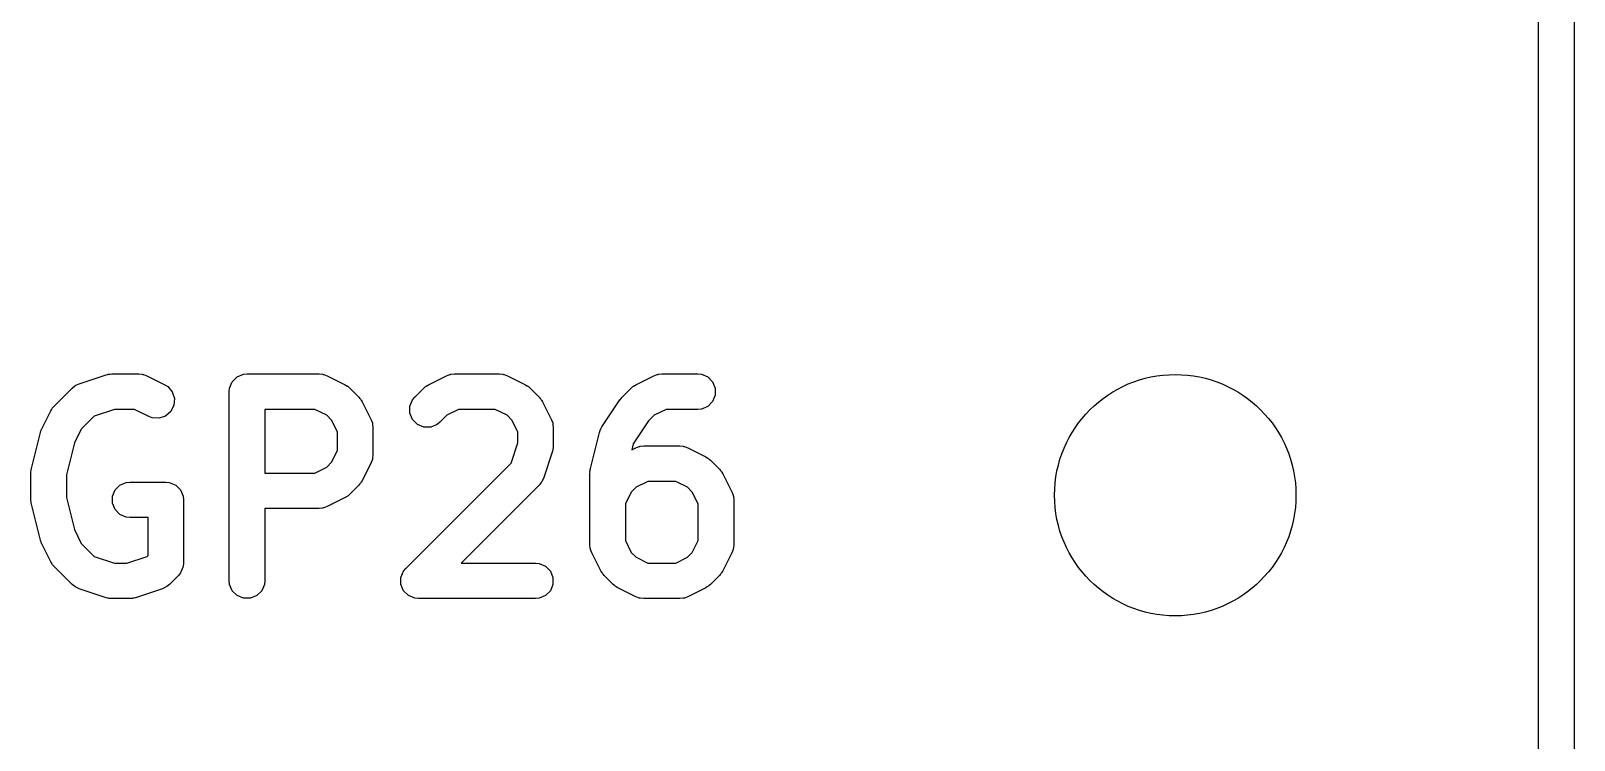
# Model space of a CAD drawing. Extents: x 100 to 226, y -132 to -42.
# Drawn here: x 213.45 to 219.97, y -75.59 to -72.59 of the extents above; entities that cross this region are included whole.
import ezdxf

# ---------------------------------------------------------------- set-up
doc = ezdxf.new("R2010")
doc.units = 0
doc.layers.add('BLACK', color=7, linetype='CONTINUOUS')

msp = doc.modelspace()

# ---------------------------------------------------------------- linework, layer by layer
at = {"layer": 'BLACK', "linetype": 'CONTINUOUS'}
for p, q in [((219.96625, -50.32375), (219.96625, -101.32375)), ((219.81625, -101.24875), (219.81625, -50.39875)), ((213.650389, -74.082989), (213.764675, -74.044894)), ((213.764675, -74.044894), (213.771928, -74.043244)), ((213.771928, -74.043244), (213.77376, -74.042486)), ((213.77376, -74.042486), (213.776414, -74.042224)), ((213.776414, -74.042224), (213.779012, -74.041634)), ((213.779012, -74.041634), (213.780986, -74.041774)), ((213.780986, -74.041774), (213.788392, -74.041045)), ((213.788392, -74.041045), (213.902678, -74.041045)), ((213.902678, -74.041045), (213.91731, -74.042486)), ((213.91731, -74.042486), (213.919799, -74.043517)), ((213.919799, -74.043517), (213.922487, -74.043708)), ((213.922487, -74.043708), (213.936219, -74.048963)), ((213.936219, -74.048963), (214.012409, -74.087058)), ((214.297461, -74.074377), (214.318153, -74.053685)), ((214.318153, -74.053685), (214.345189, -74.042486)), ((214.345189, -74.042486), (214.359821, -74.041045)), ((214.359821, -74.041045), (214.664583, -74.041045)), ((214.664583, -74.041045), (214.679215, -74.042486)), ((214.679215, -74.042486), (214.681704, -74.043517)), ((214.681704, -74.043517), (214.684392, -74.043708)), ((214.684392, -74.043708), (214.698124, -74.048963)), ((214.698124, -74.048963), (214.774314, -74.087058)), ((215.12628, -74.087058), (215.20247, -74.048963)), ((215.20247, -74.048963), (215.216202, -74.043708)), ((215.216202, -74.043708), (215.218889, -74.043517)), ((215.218889, -74.043517), (215.221379, -74.042486)), ((215.221379, -74.042486), (215.236011, -74.041045)), ((215.236011, -74.041045), (215.426487, -74.041045)), ((215.426487, -74.041045), (215.441119, -74.042486)), ((215.441119, -74.042486), (215.443608, -74.043517)), ((215.443608, -74.043517), (215.446296, -74.043708)), ((215.446296, -74.043708), (215.460028, -74.048963)), ((215.460028, -74.048963), (215.536219, -74.087058)), ((216.00247, -74.087058), (216.078661, -74.048963)), ((216.078661, -74.048963), (216.092393, -74.043708)), ((216.092393, -74.043708), (216.09508, -74.043517)), ((216.09508, -74.043517), (216.09757, -74.042486)), ((216.09757, -74.042486), (216.112202, -74.041045)), ((216.112202, -74.041045), (216.264583, -74.041045)), ((216.264583, -74.041045), (216.279215, -74.042486)), ((216.279215, -74.042486), (216.306251, -74.053685)), ((216.306251, -74.053685), (216.326943, -74.074377)), ((213.544883, -74.177297), (213.621073, -74.101107)), ((213.621073, -74.101107), (213.632438, -74.091779)), ((213.632438, -74.091779), (213.63493, -74.090746)), ((213.63493, -74.090746), (213.636964, -74.088983)), ((213.636964, -74.088983), (213.650389, -74.082989)), ((214.012409, -74.087058), (214.024852, -74.09489)), ((214.024852, -74.09489), (214.044025, -74.116998)), ((214.044025, -74.116998), (214.053279, -74.144759)), ((214.284821, -74.116045), (214.286262, -74.101413)), ((214.284821, -74.916045), (214.284821, -74.116045)), ((214.286262, -74.101413), (214.297461, -74.074377)), ((214.774314, -74.087058), (214.780613, -74.091022)), ((214.780613, -74.091022), (214.782441, -74.09178)), ((214.782441, -74.09178), (214.784497, -74.093468)), ((214.784497, -74.093468), (214.786757, -74.09489)), ((214.786757, -74.09489), (214.788056, -74.096388)), ((214.788056, -74.096388), (214.793806, -74.101107)), ((214.793806, -74.101107), (214.831901, -74.139202)), ((215.068693, -74.139201), (215.106789, -74.101106)), ((215.106789, -74.101106), (215.112537, -74.096388)), ((215.112537, -74.096388), (215.113837, -74.09489)), ((215.113837, -74.09489), (215.116095, -74.093468)), ((215.116095, -74.093468), (215.118154, -74.091779)), ((215.118154, -74.091779), (215.119983, -74.091021)), ((215.119983, -74.091021), (215.12628, -74.087058)), ((215.536219, -74.087058), (215.542518, -74.091022)), ((215.542518, -74.091022), (215.544346, -74.09178)), ((215.544346, -74.09178), (215.546402, -74.093468)), ((215.546402, -74.093468), (215.548662, -74.09489)), ((215.548662, -74.09489), (215.549961, -74.096388)), ((215.549961, -74.096388), (215.555711, -74.101107)), ((215.555711, -74.101107), (215.593806, -74.139202)), ((215.944883, -74.139202), (215.982978, -74.101107)), ((215.982978, -74.101107), (215.988727, -74.096388)), ((215.988727, -74.096388), (215.990027, -74.09489)), ((215.990027, -74.09489), (215.992286, -74.093468)), ((215.992286, -74.093468), (215.994343, -74.09178)), ((215.994343, -74.09178), (215.99617, -74.091022)), ((215.99617, -74.091022), (216.00247, -74.087058)), ((216.326943, -74.074377), (216.338142, -74.101413)), ((216.338142, -74.101413), (216.338142, -74.130677)), ((213.530834, -74.196789), (213.534798, -74.190489)), ((213.534798, -74.190489), (213.535556, -74.188662)), ((213.535556, -74.188662), (213.537244, -74.186605)), ((213.537244, -74.186605), (213.538666, -74.184346)), ((213.538666, -74.184346), (213.540164, -74.183046)), ((213.540164, -74.183046), (213.544883, -74.177297)), ((213.800562, -74.191045), (213.714619, -74.219692)), ((213.884973, -74.191045), (213.800562, -74.191045)), ((213.945327, -74.221222), (213.884973, -74.191045)), ((214.051205, -74.173949), (214.038118, -74.200124)), ((214.053279, -74.144759), (214.051205, -74.173949)), ((214.646878, -74.191045), (214.434821, -74.191045)), ((214.434821, -74.191045), (214.434821, -74.460092)), ((214.696346, -74.215779), (214.646878, -74.191045)), ((214.831901, -74.139202), (214.836621, -74.144954)), ((214.836621, -74.144954), (214.838117, -74.146251)), ((214.838117, -74.146251), (214.839536, -74.148505)), ((214.839536, -74.148505), (214.841228, -74.150567)), ((214.841228, -74.150567), (214.841986, -74.152397)), ((214.841986, -74.152397), (214.84595, -74.158694)), ((214.84595, -74.158694), (214.884046, -74.234884)), ((215.048166, -74.177603), (215.059365, -74.150567)), ((215.048166, -74.206865), (215.048166, -74.177603)), ((215.059365, -74.150567), (215.068693, -74.139201)), ((215.253716, -74.191045), (215.204247, -74.215779)), ((215.408782, -74.191045), (215.253716, -74.191045)), ((215.458251, -74.215779), (215.408782, -74.191045)), ((215.593806, -74.139202), (215.598524, -74.144951)), ((215.598524, -74.144951), (215.600023, -74.146251)), ((215.600023, -74.146251), (215.601444, -74.14851)), ((215.601444, -74.14851), (215.603133, -74.150567)), ((215.603133, -74.150567), (215.60389, -74.152394)), ((215.60389, -74.152394), (215.607855, -74.158694)), ((215.607855, -74.158694), (215.64595, -74.234885)), ((215.859322, -74.264919), (215.935512, -74.150633)), ((215.935512, -74.150633), (215.935545, -74.150591)), ((215.935545, -74.150591), (215.935556, -74.150567)), ((215.935556, -74.150567), (215.940322, -74.144759)), ((215.940322, -74.144759), (215.944827, -74.139258)), ((215.944827, -74.139258), (215.944849, -74.139243)), ((215.944849, -74.139243), (215.944883, -74.139202)), ((216.129907, -74.191045), (216.080437, -74.215779)), ((216.264583, -74.191045), (216.129907, -74.191045)), ((216.279215, -74.189604), (216.264583, -74.191045)), ((216.306251, -74.178405), (216.279215, -74.189604)), ((216.326943, -74.157713), (216.306251, -74.178405)), ((216.338142, -74.130677), (216.326943, -74.157713)), ((213.492739, -74.27298), (213.530834, -74.196789)), ((213.714619, -74.219692), (213.659555, -74.274756)), ((213.959059, -74.226477), (213.945327, -74.221222)), ((213.988249, -74.228551), (213.959059, -74.226477)), ((214.01601, -74.219297), (213.988249, -74.228551)), ((214.038118, -74.200124), (214.01601, -74.219297)), ((214.717229, -74.236662), (214.696346, -74.215779)), ((214.741964, -74.286131), (214.717229, -74.236662)), ((214.884046, -74.234884), (214.889301, -74.248616)), ((214.889301, -74.248616), (214.889492, -74.251305)), ((214.889492, -74.251305), (214.890523, -74.253794)), ((214.890523, -74.253794), (214.891964, -74.268426)), ((215.059364, -74.233902), (215.048166, -74.206865)), ((215.080057, -74.254595), (215.059364, -74.233902)), ((215.107093, -74.265794), (215.080057, -74.254595)), ((215.163392, -74.254596), (215.136355, -74.265794)), ((215.174757, -74.245269), (215.163392, -74.254596)), ((215.204247, -74.215779), (215.174757, -74.245269)), ((215.479133, -74.236661), (215.458251, -74.215779)), ((215.503868, -74.28613), (215.479133, -74.236661)), ((215.64595, -74.234885), (215.651205, -74.248617)), ((215.651205, -74.248617), (215.651395, -74.251304)), ((215.651395, -74.251304), (215.652427, -74.253794)), ((215.652427, -74.253794), (215.653868, -74.268426)), ((216.056202, -74.240015), (215.991336, -74.337313)), ((216.080437, -74.215779), (216.056202, -74.240015)), ((213.448964, -74.440711), (213.48706, -74.28833)), ((213.48706, -74.28833), (213.487445, -74.28725)), ((213.487445, -74.28725), (213.487484, -74.286712)), ((213.487484, -74.286712), (213.489808, -74.280636)), ((213.489808, -74.280636), (213.492007, -74.274485)), ((213.492007, -74.274485), (213.492329, -74.274049)), ((213.492329, -74.274049), (213.492739, -74.27298)), ((213.659555, -74.274756), (213.630585, -74.332696)), ((214.741964, -74.365005), (214.741964, -74.286131)), ((214.891964, -74.268426), (214.891964, -74.382711)), ((215.136355, -74.265794), (215.107093, -74.265794)), ((215.503868, -74.332446), (215.503868, -74.28613)), ((215.653868, -74.268426), (215.653868, -74.344616)), ((215.810869, -74.440711), (215.848965, -74.28833)), ((215.848965, -74.28833), (215.852046, -74.279706)), ((215.852046, -74.279706), (215.852405, -74.277893)), ((215.852405, -74.277893), (215.853282, -74.276247)), ((215.853282, -74.276247), (215.853912, -74.274485)), ((215.853912, -74.274485), (215.855017, -74.272993)), ((215.855017, -74.272993), (215.859322, -74.264919)), ((213.630585, -74.332696), (213.596725, -74.468137)), ((214.717229, -74.414474), (214.741964, -74.365005)), ((214.891964, -74.382711), (214.890523, -74.397343)), ((215.47522, -74.418388), (215.503868, -74.332446)), ((215.650019, -74.368333), (215.611924, -74.482619)), ((215.651668, -74.361079), (215.650019, -74.368333)), ((215.652427, -74.359248), (215.651668, -74.361079)), ((215.652688, -74.356593), (215.652427, -74.359248)), ((215.653279, -74.353996), (215.652688, -74.356593)), ((215.653868, -74.344616), (215.653138, -74.352021)), ((215.653138, -74.352021), (215.653279, -74.353996)), ((215.991336, -74.337313), (215.985056, -74.362431)), ((215.985056, -74.362431), (216.00247, -74.353725)), ((216.00247, -74.353725), (216.016202, -74.34847)), ((216.016202, -74.34847), (216.018889, -74.348279)), ((216.018889, -74.348279), (216.021379, -74.347248)), ((216.021379, -74.347248), (216.036011, -74.345807)), ((216.036011, -74.345807), (216.188392, -74.345807)), ((216.188392, -74.345807), (216.203024, -74.347248)), ((216.203024, -74.347248), (216.205513, -74.348279)), ((216.205513, -74.348279), (216.208201, -74.34847)), ((216.208201, -74.34847), (216.221933, -74.353725)), ((216.221933, -74.353725), (216.298124, -74.39182)), ((213.446814, -74.455256), (213.447623, -74.449781)), ((213.447623, -74.449781), (213.448166, -74.44427)), ((213.448166, -74.44427), (213.448588, -74.443249)), ((213.448588, -74.443249), (213.448964, -74.440711)), ((214.646878, -74.460092), (214.696346, -74.435358)), ((214.696346, -74.435358), (214.717229, -74.414474)), ((214.884046, -74.416253), (214.84595, -74.492443)), ((214.889301, -74.402521), (214.884046, -74.416253)), ((214.889492, -74.399831), (214.889301, -74.402521)), ((214.890523, -74.397343), (214.889492, -74.399831)), ((215.030597, -74.863012), (215.47522, -74.418388)), ((215.808719, -74.455256), (215.809528, -74.449781)), ((215.809528, -74.449781), (215.810071, -74.44427)), ((215.810071, -74.44427), (215.810493, -74.443249)), ((215.810493, -74.443249), (215.810869, -74.440711)), ((216.298124, -74.39182), (216.304423, -74.395784)), ((216.304423, -74.395784), (216.306251, -74.396542)), ((216.306251, -74.396542), (216.308307, -74.39823)), ((216.308307, -74.39823), (216.310567, -74.399652)), ((216.310567, -74.399652), (216.311866, -74.40115)), ((216.311866, -74.40115), (216.317616, -74.405869)), ((216.317616, -74.405869), (216.355711, -74.443964)), ((216.355711, -74.443964), (216.360429, -74.449713)), ((216.360429, -74.449713), (216.361928, -74.451013)), ((216.361928, -74.451013), (216.363349, -74.453272)), ((213.446725, -74.458902), (213.446976, -74.456348)), ((213.446725, -74.573188), (213.446725, -74.458902)), ((213.446976, -74.456348), (213.446814, -74.455256)), ((213.596725, -74.468137), (213.596725, -74.563952)), ((213.802223, -74.53152), (213.822915, -74.510828)), ((213.822915, -74.510828), (213.849951, -74.499629)), ((213.849951, -74.499629), (213.864583, -74.498188)), ((213.864583, -74.498188), (214.016964, -74.498188)), ((214.016964, -74.498188), (214.031596, -74.499629)), ((214.031596, -74.499629), (214.058632, -74.510828)), ((214.058632, -74.510828), (214.079324, -74.53152)), ((214.434821, -74.460092), (214.646878, -74.460092)), ((214.831901, -74.511935), (214.793806, -74.55003)), ((214.836621, -74.506182), (214.831901, -74.511935)), ((214.838117, -74.504886), (214.836621, -74.506182)), ((214.839536, -74.502631), (214.838117, -74.504886)), ((214.841228, -74.50057), (214.839536, -74.502631)), ((214.841986, -74.498739), (214.841228, -74.50057)), ((214.84595, -74.492443), (214.841986, -74.498739)), ((215.593806, -74.511935), (215.264696, -74.841045)), ((215.603134, -74.50057), (215.593806, -74.511935)), ((215.604166, -74.498077), (215.603134, -74.50057)), ((215.60593, -74.496044), (215.604166, -74.498077)), ((215.611924, -74.482619), (215.60593, -74.496044)), ((215.80863, -74.458902), (215.808881, -74.456348)), ((215.80863, -74.763664), (215.80863, -74.458902)), ((215.808881, -74.456348), (215.808719, -74.455256)), ((216.053716, -74.495807), (216.004248, -74.520541)), ((216.170687, -74.495807), (216.053716, -74.495807)), ((216.220156, -74.520541), (216.170687, -74.495807)), ((216.363349, -74.453272), (216.365038, -74.455329)), ((216.365038, -74.455329), (216.365795, -74.457156)), ((216.365795, -74.457156), (216.36976, -74.463456)), ((216.36976, -74.463456), (216.407855, -74.539647)), ((213.446976, -74.575741), (213.446725, -74.573188)), ((213.446814, -74.576834), (213.446976, -74.575741)), ((213.447623, -74.582308), (213.446814, -74.576834)), ((213.448166, -74.58782), (213.447623, -74.582308)), ((213.596725, -74.563952), (213.630585, -74.699392)), ((213.791024, -74.558556), (213.802223, -74.53152)), ((213.791024, -74.58782), (213.791024, -74.558556)), ((214.079324, -74.53152), (214.090523, -74.558556)), ((214.090523, -74.558556), (214.091964, -74.573188)), ((214.091964, -74.573188), (214.091964, -74.839854)), ((214.774314, -74.564079), (214.698124, -74.602174)), ((214.780613, -74.560114), (214.774314, -74.564079)), ((214.782441, -74.559357), (214.780613, -74.560114)), ((214.784497, -74.557668), (214.782441, -74.559357)), ((214.786757, -74.556247), (214.784497, -74.557668)), ((214.788056, -74.554748), (214.786757, -74.556247)), ((214.793806, -74.55003), (214.788056, -74.554748)), ((215.983365, -74.541423), (215.95863, -74.590893)), ((216.004248, -74.520541), (215.983365, -74.541423)), ((216.241038, -74.541423), (216.220156, -74.520541)), ((216.265773, -74.590892), (216.241038, -74.541423)), ((216.407855, -74.539647), (216.41311, -74.553379)), ((216.41311, -74.553379), (216.4133, -74.556066)), ((216.4133, -74.556066), (216.414332, -74.558556)), ((216.414332, -74.558556), (216.415773, -74.573188)), ((216.415773, -74.573188), (216.415773, -74.763664)), ((213.448588, -74.58884), (213.448166, -74.58782)), ((213.448964, -74.591379), (213.448588, -74.58884)), ((213.48706, -74.74376), (213.448964, -74.591379)), ((213.802223, -74.614856), (213.791024, -74.58782)), ((213.822915, -74.635548), (213.802223, -74.614856)), ((213.849951, -74.646747), (213.822915, -74.635548)), ((213.864583, -74.648188), (213.849951, -74.646747)), ((213.941964, -74.648188), (213.864583, -74.648188)), ((213.941964, -74.808788), (213.941964, -74.648188)), ((214.664583, -74.610092), (214.434821, -74.610092)), ((214.434821, -74.610092), (214.434821, -74.916045)), ((214.679215, -74.608651), (214.664583, -74.610092)), ((214.681704, -74.607619), (214.679215, -74.608651)), ((214.684392, -74.607429), (214.681704, -74.607619)), ((214.698124, -74.602174), (214.684392, -74.607429)), ((215.95863, -74.590893), (215.95863, -74.745958)), ((216.265773, -74.745959), (216.265773, -74.590892)), ((213.630585, -74.699392), (213.659555, -74.757332)), ((213.487445, -74.744839), (213.48706, -74.74376)), ((213.487484, -74.745378), (213.487445, -74.744839)), ((213.489808, -74.751453), (213.487484, -74.745378)), ((213.492007, -74.757605), (213.489808, -74.751453)), ((213.492329, -74.75804), (213.492007, -74.757605)), ((213.492739, -74.75911), (213.492329, -74.75804)), ((213.530834, -74.8353), (213.492739, -74.75911)), ((213.659555, -74.757332), (213.71462, -74.812398)), ((215.810071, -74.778296), (215.80863, -74.763664)), ((215.811101, -74.780784), (215.810071, -74.778296)), ((215.95863, -74.745958), (215.983364, -74.795426)), ((216.241038, -74.795427), (216.265773, -74.745959)), ((216.414332, -74.778296), (216.4133, -74.780785)), ((216.415773, -74.763664), (216.414332, -74.778296)), ((213.534797, -74.841596), (213.530834, -74.8353)), ((213.535555, -74.843426), (213.534797, -74.841596)), ((213.537244, -74.845484), (213.535555, -74.843426)), ((213.71462, -74.812398), (213.800562, -74.841045)), ((213.800562, -74.841045), (213.852413, -74.841045)), ((213.852413, -74.841045), (213.938354, -74.812398)), ((213.938354, -74.812398), (213.941964, -74.808788)), ((214.091964, -74.839854), (214.090523, -74.854486)), ((215.264696, -74.841045), (215.578868, -74.841045)), ((215.578868, -74.841045), (215.5935, -74.842486)), ((215.5935, -74.842486), (215.620536, -74.853685)), ((215.811293, -74.783474), (215.811101, -74.780784)), ((215.816548, -74.797206), (215.811293, -74.783474)), ((215.854644, -74.873395), (215.816548, -74.797206)), ((215.983364, -74.795426), (216.004248, -74.816311)), ((216.004248, -74.816311), (216.053716, -74.841045)), ((216.053716, -74.841045), (216.170687, -74.841045)), ((216.170687, -74.841045), (216.220155, -74.816311)), ((216.220155, -74.816311), (216.241038, -74.795427)), ((216.407855, -74.797205), (216.36976, -74.873395)), ((216.41311, -74.783473), (216.407855, -74.797205)), ((216.4133, -74.780785), (216.41311, -74.783473)), ((213.538666, -74.847743), (213.537244, -74.845484)), ((213.540164, -74.849042), (213.538666, -74.847743)), ((213.544883, -74.854792), (213.540164, -74.849042)), ((213.621073, -74.930983), (213.544883, -74.854792)), ((214.069997, -74.892887), (214.031901, -74.930983)), ((214.079325, -74.881522), (214.069997, -74.892887)), ((214.089009, -74.858141), (214.079325, -74.881522)), ((214.090523, -74.854486), (214.089009, -74.858141)), ((215.010071, -74.901413), (215.02127, -74.874377)), ((215.010071, -74.930677), (215.010071, -74.901413)), ((215.02127, -74.874377), (215.030597, -74.863012)), ((215.620536, -74.853685), (215.641228, -74.874377)), ((215.641228, -74.874377), (215.652427, -74.901413)), ((215.652427, -74.901413), (215.652427, -74.930677)), ((215.858606, -74.879689), (215.854644, -74.873395)), ((215.859365, -74.881521), (215.858606, -74.879689)), ((215.861058, -74.883584), (215.859365, -74.881521)), ((215.862477, -74.885838), (215.861058, -74.883584)), ((215.863971, -74.887134), (215.862477, -74.885838)), ((215.868692, -74.892886), (215.863971, -74.887134)), ((215.906787, -74.930982), (215.868692, -74.892886)), ((216.355712, -74.892886), (216.317617, -74.930982)), ((216.360429, -74.887137), (216.355712, -74.892886)), ((216.361928, -74.885838), (216.360429, -74.887137)), ((216.363349, -74.883579), (216.361928, -74.885838)), ((216.365039, -74.881521), (216.363349, -74.883579)), ((216.365796, -74.879691), (216.365039, -74.881521)), ((216.36976, -74.873395), (216.365796, -74.879691)), ((213.632438, -74.94031), (213.621073, -74.930983)), ((213.634928, -74.941341), (213.632438, -74.94031)), ((213.636964, -74.943107), (213.634928, -74.941341)), ((213.650389, -74.949101), (213.636964, -74.943107)), ((213.764675, -74.987196), (213.650389, -74.949101)), ((214.002585, -74.949101), (213.8883, -74.987196)), ((214.016011, -74.943107), (214.002585, -74.949101)), ((214.018047, -74.94134), (214.016011, -74.943107)), ((214.020536, -74.94031), (214.018047, -74.94134)), ((214.031901, -74.930983), (214.020536, -74.94031)), ((214.286262, -74.930677), (214.284821, -74.916045)), ((214.297461, -74.957713), (214.286262, -74.930677)), ((214.318153, -74.978405), (214.297461, -74.957713)), ((214.422181, -74.957713), (214.401489, -74.978405)), ((214.43338, -74.930677), (214.422181, -74.957713)), ((214.434821, -74.916045), (214.43338, -74.930677)), ((215.02127, -74.957713), (215.010071, -74.930677)), ((215.041962, -74.978405), (215.02127, -74.957713)), ((215.641228, -74.957713), (215.620536, -74.978405)), ((215.652427, -74.930677), (215.641228, -74.957713)), ((215.912538, -74.935702), (215.906787, -74.930982)), ((215.913837, -74.9372), (215.912538, -74.935702)), ((215.916092, -74.938619), (215.913837, -74.9372)), ((215.918152, -74.94031), (215.916092, -74.938619)), ((215.919982, -74.941068), (215.918152, -74.94031)), ((215.92628, -74.945032), (215.919982, -74.941068)), ((216.00247, -74.983127), (215.92628, -74.945032)), ((216.298124, -74.945032), (216.221933, -74.983127)), ((216.304423, -74.941067), (216.298124, -74.945032)), ((216.306251, -74.94031), (216.304423, -74.941067)), ((216.308307, -74.938622), (216.306251, -74.94031)), ((216.310567, -74.9372), (216.308307, -74.938622)), ((216.311867, -74.9357), (216.310567, -74.9372)), ((216.317617, -74.930982), (216.311867, -74.9357)), ((213.771928, -74.988845), (213.764675, -74.987196)), ((213.77376, -74.989604), (213.771928, -74.988845)), ((213.776414, -74.989865), (213.77376, -74.989604)), ((213.779012, -74.990456), (213.776414, -74.989865)), ((213.780986, -74.990315), (213.779012, -74.990456)), ((213.788392, -74.991045), (213.780986, -74.990315)), ((213.864583, -74.991045), (213.788392, -74.991045)), ((213.871988, -74.990315), (213.864583, -74.991045)), ((213.873963, -74.990456), (213.871988, -74.990315)), ((213.87656, -74.989865), (213.873963, -74.990456)), ((213.879215, -74.989604), (213.87656, -74.989865)), ((213.881046, -74.988845), (213.879215, -74.989604)), ((213.8883, -74.987196), (213.881046, -74.988845)), ((214.345189, -74.989604), (214.318153, -74.978405)), ((214.374453, -74.989604), (214.345189, -74.989604)), ((214.401489, -74.978405), (214.374453, -74.989604)), ((215.068998, -74.989604), (215.041962, -74.978405)), ((215.08363, -74.991045), (215.068998, -74.989604)), ((215.578868, -74.991045), (215.08363, -74.991045)), ((215.5935, -74.989604), (215.578868, -74.991045)), ((215.620536, -74.978405), (215.5935, -74.989604)), ((216.016202, -74.988382), (216.00247, -74.983127)), ((216.018889, -74.988572), (216.016202, -74.988382)), ((216.021379, -74.989604), (216.018889, -74.988572)), ((216.036011, -74.991045), (216.021379, -74.989604)), ((216.188392, -74.991045), (216.036011, -74.991045)), ((216.203024, -74.989604), (216.188392, -74.991045)), ((216.205513, -74.988572), (216.203024, -74.989604)), ((216.208201, -74.988382), (216.205513, -74.988572)), ((216.221933, -74.983127), (216.208201, -74.988382))]:
    msp.add_line(p, q, dxfattribs=at)
at = {"layer": 'BLACK'}
msp.add_circle((218.28125, -74.55375), 0.51, dxfattribs=at)

doc.saveas('drawing.dxf')
